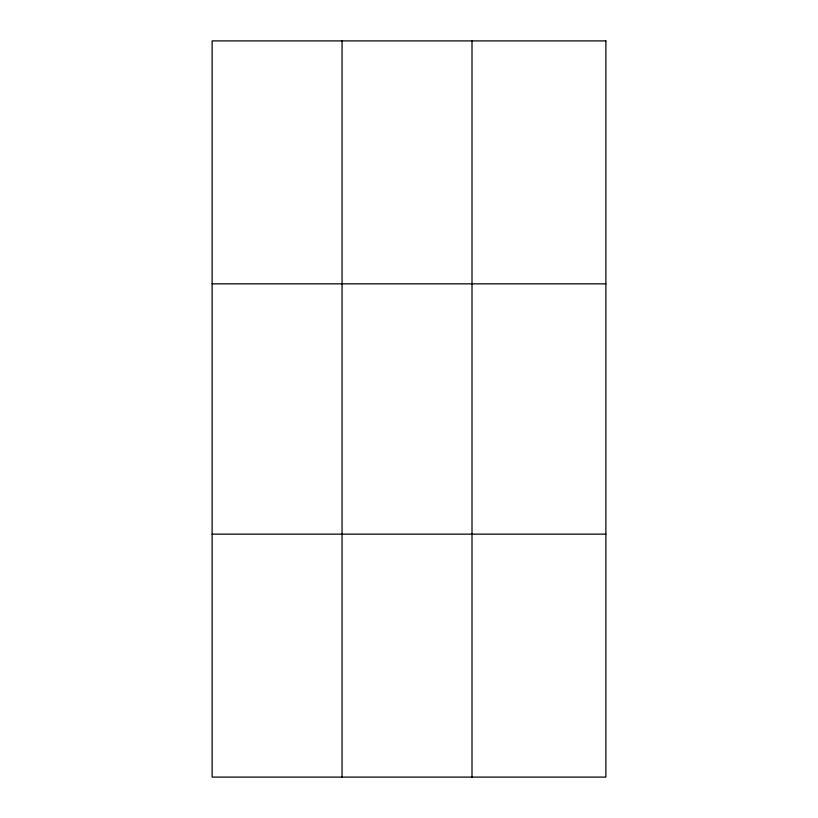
<?xml version="1.0" encoding="UTF-8"?>
<svg xmlns="http://www.w3.org/2000/svg" width="818" height="818" viewBox="0 0 818 818"><rect width="100%" height="100%" fill="white"/><g stroke="black" fill="none" stroke-linecap="round" stroke-linejoin="round"><path stroke-width="1.23" d="M342.057 40.9L342.057 777.1M472.006 40.9L472.006 777.1M212.118 283.846L605.882 283.846M212.118 534.154L605.882 534.154M605.882 40.9L605.882 777.1L212.118 777.1L212.118 40.9L605.882 40.9"/></g></svg>
